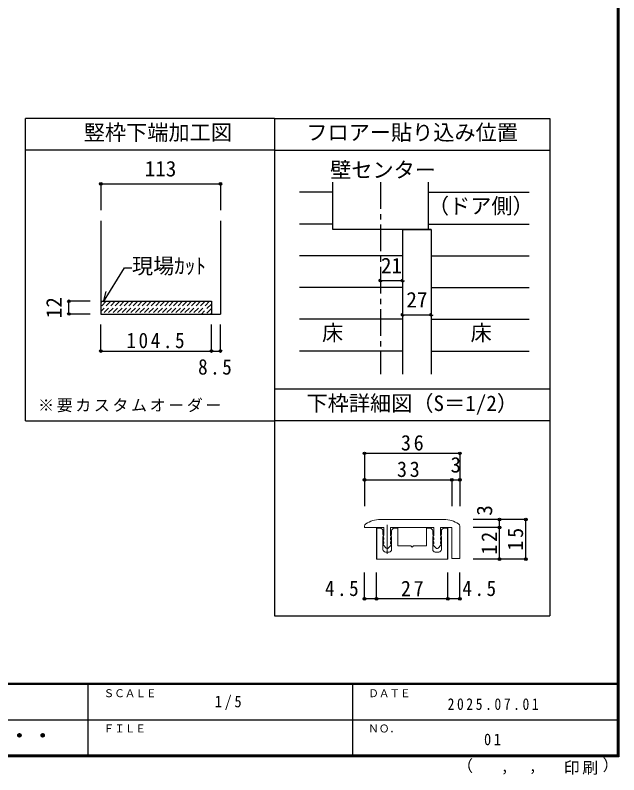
# Model space of a CAD drawing. Units: millimetres at full size, sheet at 1:5, with parts at other scales. Extents: x -973 to 977, y -718 to 696.
# Drawn here: x 406 to 977, y -718 to 0 of the extents above; entities that cross this region are included whole.
import ezdxf
from ezdxf.enums import TextEntityAlignment as Align

# ---------------------------------------------------------------- set-up
doc = ezdxf.new("R2010")
doc.units = ezdxf.units.MM
doc.header["$LTSCALE"] = 5
doc.header["$PDMODE"] = 32
doc.header["$PDSIZE"] = 2.5
doc.linetypes.add('CHAIN1', pattern=[8, 5, -1, 1, -1])
doc.linetypes.add('DASHED1', pattern=[1.8, 1.2, -0.6])
for name, color, linetype in [('0-1_通り芯', 4, 'CHAIN1'), ('0-3_仕上げ', 7, 'Continuous'), ('0-4_枠', 3, 'Continuous'), ('0-A_文字', 3, 'Continuous'), ('0-B_寸法', 4, 'DASHED1'), ('1-B_寸法', 7, 'Continuous'), ('F-1_枠', 6, 'Continuous'), ('F-A_文字', 7, 'Continuous')]:
    doc.layers.add(name, color=color, linetype=linetype)
doc.layers.add('1-7_金物', color=7, linetype='Continuous', lineweight=18)
doc.styles.add('ＭＳ ゴシック', font='')
doc.styles.get('ＭＳ ゴシック').set_extended_font_data('MS Gothic')

msp = doc.modelspace()

# ---------------------------------------------------------------- linework, layer by layer
at = {"layer": '0-1_通り芯'}
msp.add_line((751.48, -157.931), (751.48, -339.154), dxfattribs=at)
at = {"layer": '0-3_仕上げ'}
for p, q in [((706.48, -202.372), (706.48, -157.931)), ((796.48, -157.931), (796.48, -202.372)), ((799.48, -202.372), (706.48, -202.372))]:
    msp.add_line(p, q, dxfattribs=at)
at = {"layer": '0-3_仕上げ', "color": 4}
for p, q in [((706.48, -167.372), (674.939, -167.372)), ((796.48, -167.372), (891.944, -167.372)), ((706.48, -197.372), (674.939, -197.372)), ((796.48, -197.372), (891.944, -197.372)), ((772.48, -227.372), (674.939, -227.372)), ((799.48, -227.372), (891.944, -227.372)), ((772.48, -257.372), (674.939, -257.372)), ((799.48, -257.372), (891.944, -257.372)), ((772.48, -287.372), (674.939, -287.372)), ((799.48, -287.372), (891.944, -287.372)), ((772.48, -317.372), (674.939, -317.372)), ((799.48, -317.372), (891.944, -317.372))]:
    msp.add_line(p, q, dxfattribs=at)
at = {"layer": '0-4_枠'}
for p, q in [((651.264, -97.5), (416.264, -97.5)), ((416.264, -383.448), (416.264, -97.5)), ((651.264, -97.5), (651.264, -383.448)), ((651.264, -127.5), (416.264, -127.5)), ((600.264, -194.266), (600.264, -282.372)), ((487.264, -270.372), (591.764, -270.372)), ((591.764, -270.372), (591.764, -282.372)), ((416.264, -383.448), (651.264, -383.448))]:
    msp.add_line(p, q, dxfattribs=at)
at = {"layer": '0-4_枠', "color": 4}
for p, q in [((487.264, -159.266), (487.264, -184.266)), ((477.264, -270.372), (457.264, -270.372)), ((457.264, -282.372), (457.264, -270.372)), ((477.264, -282.372), (457.264, -282.372)), ((487.264, -317.372), (487.264, -292.372)), ((591.764, -317.372), (591.764, -292.372)), ((600.264, -317.372), (600.264, -292.372)), ((487.264, -317.372), (591.764, -317.372)), ((591.764, -317.372), (600.264, -317.372))]:
    msp.add_line(p, q, dxfattribs=at)
at = {"layer": '0-4_枠', "color": 7}
for p, q in [((772.48, -202.372), (772.48, -339.154)), ((772.48, -202.372), (799.48, -202.372)), ((799.48, -202.372), (799.48, -339.154)), ((489.775, -270.872), (492.363, -261.213))]:
    msp.add_line(p, q, dxfattribs=at)
at = {"layer": '0-4_枠', "color": 4, "linetype": 'DASHED1'}
for p, q in [((496.756, -270.372), (487.264, -279.863)), ((488.27, -270.372), (487.264, -271.378)), ((492.513, -270.372), (487.264, -275.621)), ((500.998, -270.372), (488.998, -282.372)), ((505.241, -270.372), (493.241, -282.372)), ((509.484, -270.372), (497.484, -282.372)), ((513.726, -270.372), (501.726, -282.372)), ((517.969, -270.372), (505.969, -282.372)), ((522.212, -270.372), (510.212, -282.372)), ((526.454, -270.372), (514.454, -282.372)), ((530.697, -270.372), (518.697, -282.372)), ((534.939, -270.372), (522.939, -282.372)), ((539.182, -270.372), (527.182, -282.372)), ((543.425, -270.372), (531.425, -282.372)), ((547.667, -270.372), (535.667, -282.372)), ((551.91, -270.372), (539.91, -282.372)), ((556.153, -270.372), (544.153, -282.372)), ((560.395, -270.372), (548.395, -282.372)), ((564.638, -270.372), (552.638, -282.372)), ((568.881, -270.372), (556.881, -282.372)), ((573.123, -270.372), (561.123, -282.372)), ((577.366, -270.372), (565.366, -282.372)), ((581.608, -270.372), (569.608, -282.372)), ((585.851, -270.372), (573.851, -282.372)), ((590.094, -270.372), (578.094, -282.372)), ((591.764, -272.944), (582.336, -282.372)), ((591.764, -277.187), (586.579, -282.372)), ((591.764, -281.429), (590.822, -282.372))]:
    msp.add_line(p, q, dxfattribs=at)
at = {"layer": '0-4_枠', "color": 4}
msp.add_lwpolyline([(487.264, -159.266), (600.264, -159.266), (600.264, -184.266)], dxfattribs=at)
at = {"layer": '0-4_枠'}
msp.add_lwpolyline([(487.264, -194.266), (487.264, -282.372), (600.264, -282.372)], dxfattribs=at)
at = {"layer": '0-4_枠', "color": 7}
msp.add_lwpolyline([(489.775, -270.872), (509.781, -238.693), (516.745, -238.693)], dxfattribs=at)
for p in [(487.264, -159.266), (600.264, -159.266), (457.264, -270.372), (457.264, -282.372), (487.264, -317.372), (591.764, -317.372), (600.264, -317.372)]:
    msp.add_point(p, dxfattribs=at)
at = {"layer": '0-A_文字'}
for p, q in [((651.264, -97.5), (911.639, -97.5)), ((651.264, -97.5), (651.264, -353.448)), ((911.639, -97.5), (911.639, -567.5)), ((651.264, -127.5), (911.639, -127.5)), ((911.639, -353.448), (651.264, -353.448)), ((911.639, -383.448), (651.264, -383.448)), ((651.264, -383.448), (651.264, -567.5)), ((651.264, -567.5), (911.639, -567.5))]:
    msp.add_line(p, q, dxfattribs=at)
at = {"layer": '0-B_寸法', "linetype": 'Continuous'}
for p, q in [((751.48, -250.757), (772.48, -250.757)), ((772.48, -283.087), (799.48, -283.087))]:
    msp.add_line(p, q, dxfattribs=at)
at = {"layer": '0-B_寸法', "color": 7}
for p in [(751.48, -250.757), (772.48, -250.757), (772.48, -283.087), (799.48, -283.087)]:
    msp.add_point(p, dxfattribs=at)
at = {"layer": '1-7_金物'}
for p, q in [((751.452, -476.584), (811.452, -476.584)), ((736.452, -482.875), (736.452, -484.084)), ((736.452, -484.084), (754.827, -484.084)), ((747.702, -514.084), (747.702, -484.834)), ((751.327, -484.834), (747.702, -484.834)), ((747.952, -514.084), (747.952, -484.834)), ((753.827, -490.459), (753.827, -487.334)), ((754.827, -484.084), (754.827, -491.584)), ((761.077, -484.084), (801.827, -484.084)), ((761.077, -484.084), (761.077, -491.584)), ((762.077, -490.459), (762.077, -487.334)), ((764.577, -484.834), (767.952, -484.834)), ((767.952, -484.834), (767.952, -501.584)), ((794.952, -484.834), (794.952, -501.584)), ((798.327, -484.834), (794.952, -484.834)), ((800.827, -490.459), (800.827, -487.334)), ((801.827, -484.084), (801.827, -491.584)), ((808.077, -484.084), (818.952, -484.084)), ((808.077, -484.084), (808.077, -491.584)), ((809.077, -490.459), (809.077, -487.334)), ((811.577, -484.834), (815.202, -484.834)), ((814.952, -484.834), (814.952, -514.084)), ((815.202, -484.834), (815.202, -514.084)), ((818.952, -484.084), (818.952, -513.334)), ((826.452, -482.875), (826.452, -513.334)), ((753.827, -490.459), (754.345, -491.323)), ((753.827, -492.959), (754.345, -492.094)), ((753.827, -504.834), (753.827, -492.959)), ((754.309, -492.448), (754.827, -491.584)), ((754.309, -493.219), (754.827, -494.084)), ((754.827, -494.084), (754.827, -495.334)), ((761.595, -492.448), (761.077, -491.584)), ((761.595, -493.219), (761.077, -494.084)), ((761.077, -494.084), (761.077, -495.334)), ((762.077, -490.459), (761.559, -491.323)), ((762.077, -492.959), (761.559, -492.094)), ((762.077, -504.834), (762.077, -492.959)), ((800.827, -490.459), (801.345, -491.323)), ((800.827, -492.959), (801.345, -492.094)), ((800.827, -504.834), (800.827, -492.959)), ((801.309, -492.448), (801.827, -491.584)), ((801.309, -493.219), (801.827, -494.084)), ((801.827, -494.084), (801.827, -495.334)), ((808.595, -492.448), (808.077, -491.584)), ((808.595, -493.219), (808.077, -494.084)), ((808.077, -494.084), (808.077, -495.334)), ((809.077, -490.459), (808.559, -491.323)), ((809.077, -492.959), (808.559, -492.094)), ((809.077, -504.834), (809.077, -492.959)), ((754.309, -496.198), (754.827, -495.334)), ((754.309, -496.969), (754.827, -497.834)), ((754.309, -499.948), (754.827, -499.084)), ((757.035, -503.683), (754.402, -500.844)), ((754.827, -497.834), (754.827, -499.084)), ((761.502, -500.844), (758.868, -503.683)), ((761.595, -496.198), (761.077, -495.334)), ((761.595, -496.969), (761.077, -497.834)), ((761.077, -497.834), (761.077, -499.084)), ((761.595, -499.948), (761.077, -499.084)), ((780.202, -501.584), (767.952, -501.584)), ((781.452, -502.834), (780.202, -501.584)), ((781.452, -502.834), (782.702, -501.584)), ((794.952, -501.584), (782.702, -501.584)), ((801.309, -496.198), (801.827, -495.334)), ((801.309, -496.969), (801.827, -497.834)), ((801.309, -499.948), (801.827, -499.084)), ((804.035, -503.683), (801.402, -500.844)), ((801.827, -497.834), (801.827, -499.084)), ((808.502, -500.844), (805.868, -503.683)), ((808.595, -496.198), (808.077, -495.334)), ((808.595, -496.969), (808.077, -497.834)), ((808.077, -497.834), (808.077, -499.084)), ((808.595, -499.948), (808.077, -499.084)), ((759.577, -507.334), (756.327, -507.334)), ((803.327, -507.334), (806.577, -507.334)), ((815.202, -514.084), (747.702, -514.084)), ((818.952, -513.334), (826.452, -513.334))]:
    msp.add_line(p, q, dxfattribs=at)
at = {"layer": '1-7_金物', "color": 4}
msp.add_line((757.952, -481.584), (757.952, -508.937), dxfattribs=at)
at = {"layer": '1-7_金物'}
for centre, radius, start, end in [((738.952, -482.875), 2.5, 123.74899, 180), ((751.452, -501.584), 25, 90, 123.74899), ((811.452, -501.584), 25, 56.25101, 90), ((823.952, -482.875), 2.5, 0, 56.25101), ((751.327, -487.334), 2.5, 0, 90), ((764.577, -487.334), 2.5, 90, 180), ((798.327, -487.334), 2.5, 0, 90), ((811.577, -487.334), 2.5, 90, 180), ((754.952, -492.834), 0.75, 149.05366, 210.94634), ((753.702, -491.709), 0.75, 329.05368, 30.94635), ((762.202, -491.709), 0.75, 149.05365, 210.94632), ((760.952, -492.834), 0.75, 329.05366, 30.94634), ((801.952, -492.834), 0.75, 149.05366, 210.94634), ((800.702, -491.709), 0.75, 329.05368, 30.94635), ((809.202, -491.709), 0.75, 149.05365, 210.94632), ((807.952, -492.834), 0.75, 329.05366, 30.94634), ((754.952, -496.584), 0.75, 149.05366, 210.94634), ((754.952, -500.334), 0.75, 149.05366, 222.83826), ((760.952, -500.334), 0.75, 317.16174, 30.94634), ((760.952, -496.584), 0.75, 329.05366, 30.94634), ((801.952, -496.584), 0.75, 149.05366, 210.94634), ((801.952, -500.334), 0.75, 149.05366, 222.83826), ((807.952, -500.334), 0.75, 317.16174, 30.94634), ((807.952, -496.584), 0.75, 329.05366, 30.94634), ((756.327, -504.834), 2.5, 180, 270), ((757.952, -502.834), 1.25, 222.83826, 317.16174), ((759.577, -504.834), 2.5, 270, 0), ((803.327, -504.834), 2.5, 180, 270), ((804.952, -502.834), 1.25, 222.83826, 317.16174), ((806.577, -504.834), 2.5, 270, 0)]:
    msp.add_arc(centre, radius, start, end, dxfattribs=at)
at = {"layer": '1-B_寸法', "color": 4}
for p, q in [((736.452, -414.084), (736.452, -464.084)), ((826.452, -414.084), (736.452, -414.084)), ((826.452, -414.084), (826.452, -464.084)), ((736.452, -439.084), (818.952, -439.084)), ((818.952, -439.084), (818.952, -464.084)), ((818.952, -439.084), (826.452, -439.084)), ((888.952, -476.584), (838.952, -476.584)), ((863.952, -484.084), (863.952, -476.584)), ((888.952, -514.084), (888.952, -476.584)), ((863.952, -484.084), (838.952, -484.084)), ((863.952, -514.084), (863.952, -484.084)), ((888.952, -514.084), (838.952, -514.084)), ((736.452, -551.584), (736.452, -526.584)), ((747.702, -551.584), (747.702, -526.584)), ((815.202, -551.584), (815.202, -526.584)), ((826.452, -551.584), (826.452, -526.584)), ((747.702, -551.584), (736.452, -551.584)), ((815.202, -551.584), (747.702, -551.584)), ((826.452, -551.584), (815.202, -551.584))]:
    msp.add_line(p, q, dxfattribs=at)
at = {"layer": '1-B_寸法'}
for p in [(736.452, -414.084), (826.452, -414.084), (736.452, -439.084), (818.952, -439.084), (826.452, -439.084), (863.952, -476.584), (888.952, -476.584), (863.952, -484.084), (863.952, -514.084), (888.952, -514.084), (736.452, -551.584), (747.702, -551.584), (815.202, -551.584), (826.452, -551.584)]:
    msp.add_point(p, dxfattribs=at)
at = {"layer": 'F-1_枠'}
for p, q in [((974.986, 695.833), (974.986, -700.833)), ((975.82, 695.833), (975.82, -700.833)), ((976.653, 695.833), (976.653, -700.833)), ((976.653, -631.667), (-973.347, -631.667)), ((976.653, -632.5), (-973.347, -632.5)), ((474.986, -632.5), (474.986, -699.167)), ((724.986, -632.5), (724.986, -699.167)), ((1.653, -665.833), (974.986, -665.834)), ((976.653, -699.167), (-973.347, -699.167)), ((976.653, -700), (-973.347, -700)), ((976.653, -700.833), (-973.347, -700.833))]:
    msp.add_line(p, q, dxfattribs=at)

# ---------------------------------------------------------------- texts
at = {"layer": '0-4_枠', "color": 7, "style": 'ＭＳ ゴシック'}
for s, p in [('竪枠下端加工図', (471.264, -122.5)), ('113', (528.764, -156.766)), ('現場ｶｯﾄ', (516.745, -248.693))]:
    msp.add_text(s, height=14.66, dxfattribs=at).set_placement(p, align=Align.BOTTOM_LEFT)
msp.add_text('12', height=14.66, rotation=90, dxfattribs=at).set_placement((454.764, -286.372), align=Align.BOTTOM_LEFT)
at = {"layer": '0-4_枠', "color": 7, "attachment_point": 7, "style": 'ＭＳ ゴシック'}
for s, insert, char_height in [('\\T1.28;\\W0.9;104.5', (511.514, -314.872), 14.66), ('\\T1.27;\\W0.9;8.5', (579.264, -339.872), 14.66), ('\\T1.17;※要カスタムオーダー', (428.151, -375.287), 11)]:
    msp.add_mtext(s, dxfattribs=dict(at, insert=insert, char_height=char_height))
at = {"layer": '0-A_文字', "color": 7, "style": 'ＭＳ ゴシック'}
for s, p in [('フロアー貼り込み位置', (681.452, -122.5)), ('壁センター', (703.98, -157.931)), ('（ドア側）', (796.322, -191.931)), ('床', (696.34, -311.89)), ('床', (836.664, -311.89)), ('下枠詳細図（S＝1/2）', (681.616, -378.448))]:
    msp.add_text(s, height=14.66, dxfattribs=at).set_placement(p, align=Align.BOTTOM_LEFT)
at = {"layer": '0-B_寸法', "color": 7, "style": 'ＭＳ ゴシック'}
for s, p in [('21', (751.98, -248.257)), ('27', (775.98, -280.587))]:
    msp.add_text(s, height=14.66, dxfattribs=at).set_placement(p, align=Align.BOTTOM_LEFT)
at = {"layer": '1-B_寸法', "style": 'ＭＳ ゴシック'}
msp.add_text('3', height=14.66, dxfattribs=at).set_placement((817.702, -436.584), align=Align.BOTTOM_LEFT)
msp.add_text('3', height=14.66, rotation=90, dxfattribs=at).set_placement((861.452, -472.951), align=Align.BOTTOM_LEFT)
at = {"layer": '1-B_寸法', "char_height": 14.66, "attachment_point": 7, "style": 'ＭＳ ゴシック'}
for s, insert in [('\\T1.27;\\W0.95;36', (770.827, -411.584)), ('\\T1.27;\\W0.95;33', (767.077, -436.584)), ('\\T1.27;\\W0.9;4.5', (699.13, -549.084)), ('\\T1.27;\\W0.95;27', (770.827, -549.084)), ('\\T1.27;\\W0.9;4.5', (828.934, -549.084))]:
    msp.add_mtext(s, dxfattribs=dict(at, insert=insert))
at = {"layer": '1-B_寸法', "char_height": 14.66, "attachment_point": 7, "rotation": 90, "style": 'ＭＳ ゴシック'}
for s, insert in [('\\T1.27;\\W0.95;15', (886.452, -505.959)), ('\\T1.27;\\W0.95;12', (861.452, -509.709))]:
    msp.add_mtext(s, dxfattribs=dict(at, insert=insert))
at = {"layer": 'F-A_文字', "style": 'ＭＳ ゴシック'}
for s, height, p in [('ＳＣＡＬＥ', 7.331, (489.986, -646.667)), ('ＤＡＴＥ', 7.331, (739.986, -646.667)), ('ＦＩＬＥ', 7.331, (489.986, -680)), ('ＮＯ．', 7.331, (739.986, -680.001)), ('（', 11, (823.992, -718.052)), ('）', 11, (961.387, -717.355)), (',', 11, (865.199, -718.052)), (',', 11, (891.686, -717.588))]:
    msp.add_text(s, height=height, dxfattribs=at).set_placement(p, align=Align.BOTTOM_LEFT)
at = {"layer": 'F-A_文字', "style": 'ＭＳ ゴシック', "width": 1.1}
msp.add_text('ウッドワン・・・', height=14.66, dxfattribs=at).set_placement((267.486, -692.5), align=Align.BOTTOM_LEFT)
at = {"layer": 'F-A_文字', "char_height": 11, "attachment_point": 7, "style": 'ＭＳ ゴシック'}
for s, insert in [('\\T1.38;\\W0.9;1/5', (594.986, -656.667)), ('\\T1.39;\\W0.85;2025.07.01', (814.986, -656.667)), ('\\T1.36;\\W0.9;01', (849.361, -690.001)), ('\\T1.17;印刷', (924.678, -717.82))]:
    msp.add_mtext(s, dxfattribs=dict(at, insert=insert))

doc.saveas('drawing.dxf')
